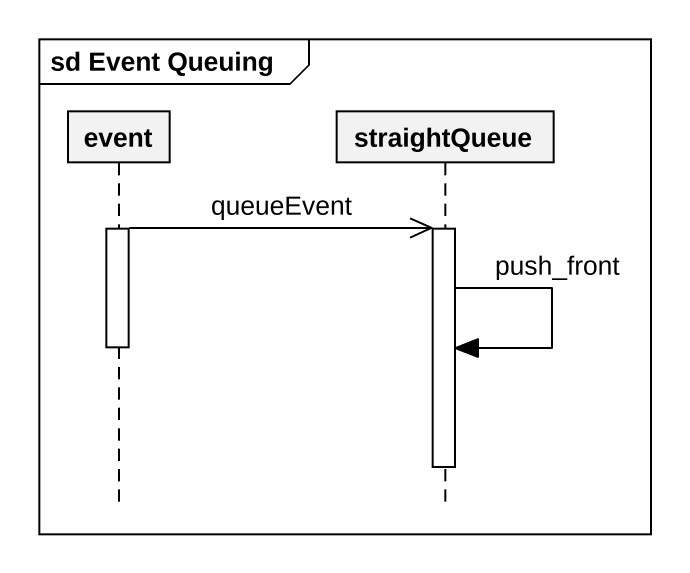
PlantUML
@startuml
mainframe sd Event Queuing
hide footbox
participant event
participant straightQueue

activate event
event ->> straightQueue : queueEvent
activate straightQueue
straightQueue -> straightQueue : push_front
deactivate event
deactivate straightQueue
@enduml
